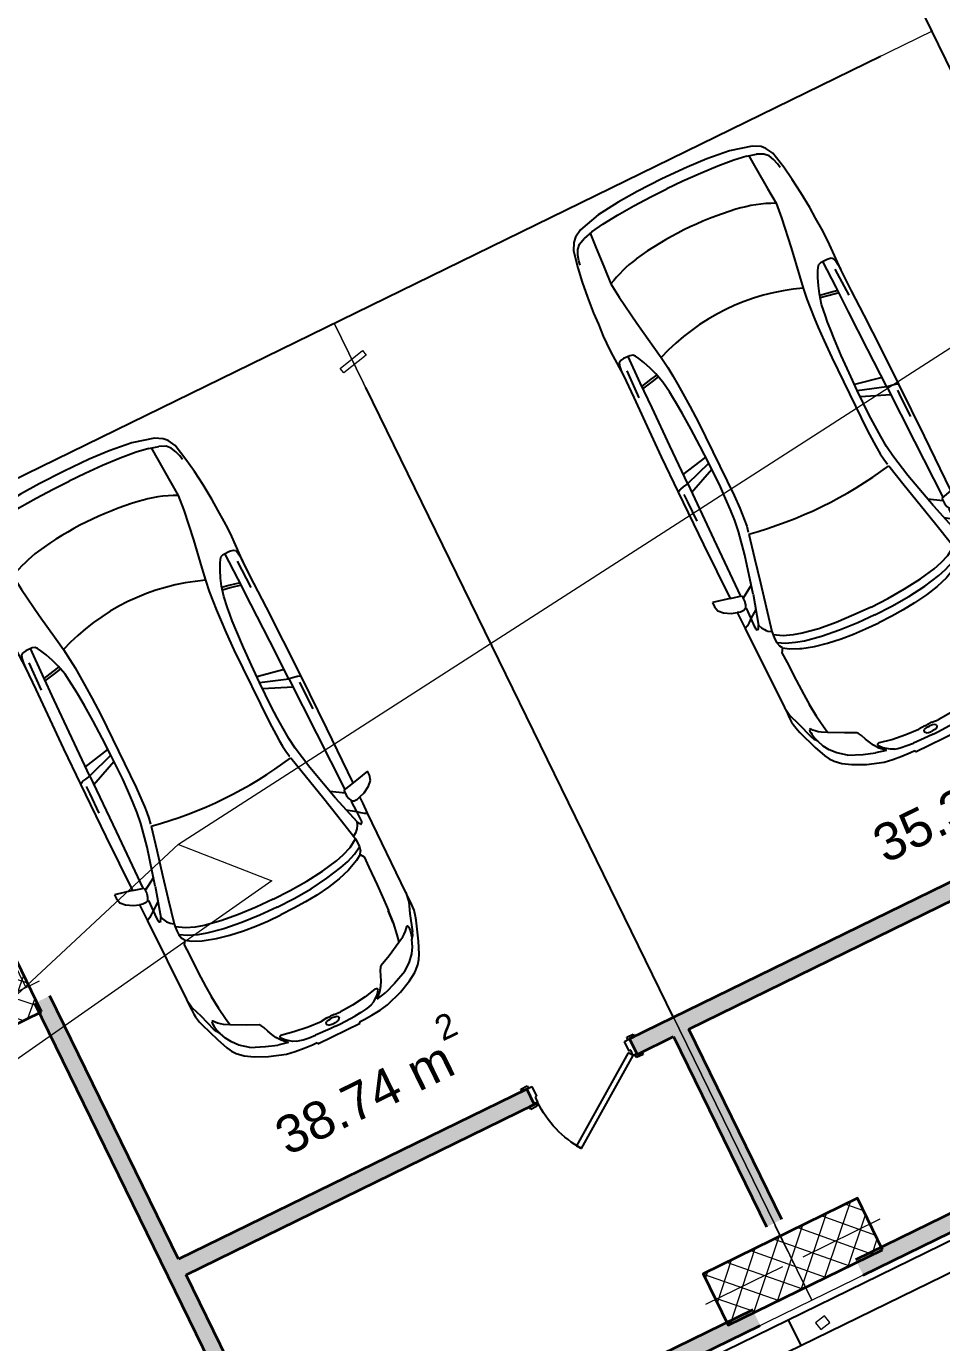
# Model space of a CAD drawing. Header units: metres. Extents: x 7511783 to 7512372, y 4692307 to 4692611.
# Drawn here: x 7512203.11 to 7512209.51, y 4692466.48 to 4692475.68 of the extents above; entities that cross this region are included whole.
import ezdxf

# ---------------------------------------------------------------- set-up
doc = ezdxf.new("R2010")
doc.units = ezdxf.units.M
doc.linetypes.add('Dot & Dashed', pattern=[670.2777624130249, 352.777767181396, -176.388883590699, 0, -141.11111164093])
doc.linetypes.add('Long Dashed', pattern=[793.7499761581423, 476.2499928474427, -317.4999833106997])
doc.layers.get('0').update_dxf_attribs({"lineweight": 0})
for name, color, linetype, lineweight, true_color in [('A - Fill Zone_Pen_No__156', 7, 'Continuous', 0, 0x54689e), ('A - Muret_Pen_No__102', 7, 'Continuous', 0, 0xcccccc), ('A - Parcelat_Pen_No__161', 7, 'Continuous', 0, 0x6a6a6a)]:
    doc.layers.add(name, color=color, linetype=linetype, lineweight=lineweight, true_color=true_color)
for name, color, linetype, lineweight in [('A - Muret', 7, 'Continuous', 0), ('A - Muret_Pen_No__7', 7, 'Continuous', 0), ('A - Rampa_Pen_No__42', 8, 'Continuous', 0), ('A - Shtyllat', 7, 'Continuous', 0), ('A - Shtyllat_Pen_No__1', 7, 'Continuous', 0), ('A -Polyline_Pen_No__42', 8, 'Continuous', 0), ('A1 - Bodrumi -1_Pen_No__42', 8, 'Continuous', 0), ('ARCHICAD Doors_Pen_No__42', 8, 'Continuous', 0), ('Interior - Furniture _Pen_No__42', 8, 'Continuous', 0), ('Structural - Bearing', 7, 'Continuous', 0), ('Structural - Bearing_Pen_No__20', 1, 'Continuous', 0), ('Structural - Bearing_Pen_No__21', 7, 'Continuous', 0), ('vijat rregullim', 1, 'Continuous', 0)]:
    doc.layers.add(name, color=color, linetype=linetype, lineweight=lineweight)
doc.styles.add('GENERATED_STYLE_2', font='arialbd.ttf')
pattern_1 = [(44.99999999999999, (0, 0), (-91.92387818248316, 91.92387818248324), []), (135.0000000000002, (0, 0), (91.92387818248291, 91.92387818248349), [])]

# ---------------------------------------------------------------- blocks, each defined once
blk = doc.blocks.new('Door 22')
at = {"layer": 'ARCHICAD Doors_Pen_No__42', "color": 8, "linetype": 'Continuous', "lineweight": 25}
for p, q in [((-260.3921784050518, 393.9747868736185), (-237.4491209510099, 426.7408686451782)), ((349.0569425459581, -32.76608177155968), (-260.3921784050518, 393.9747868736185)), ((-237.4491209510099, 426.7408686451782), (371.9999999999999, 0)), ((-387, 23.99999999999998), (-437, 23.99999999999998)), ((-437, 23.99999999999998), (-437, 4.99999999999999)), ((-437, 4.99999999999999), (-387, 4.99999999999999)), ((-400, 4.99999999999999), (-437.0000000000001, 4.99999999999999)), ((-400, 4.99999999999999), (-437.0000000000001, 4.99999999999999)), ((-375, 4.99999999999999), (-400, 4.99999999999999)), ((-400, 4.99999999999999), (-400, 0)), ((-400, 0), (-400, 4.99999999999999)), ((-400, 0), (-400, 4.99999999999999)), ((-400, 0), (-375, 0)), ((-372.0000000000001, 0), (-400, 0)), ((-400, 0), (-400, -115)), ((-400, -115), (-400, 0)), ((-400, -115), (-400, 0)), ((-387, 4.99999999999999), (-387, 23.99999999999998)), ((-375, 0), (-375, 4.99999999999999)), ((-372.0000000000001, -40), (-372.0000000000001, 0)), ((371.9999999999999, 0), (349.0569425459581, -32.76608177155968)), ((400, 0), (372.0000000000001, 0)), ((372.0000000000001, 0), (372.0000000000001, -40)), ((400, 4.99999999999999), (375, 4.99999999999999)), ((375, 4.99999999999999), (375, 0)), ((375, 0), (400, 0)), ((437, 23.99999999999998), (387, 23.99999999999998)), ((387, 23.99999999999998), (387, 4.99999999999999)), ((387, 4.99999999999999), (437, 4.99999999999999)), ((400, 0), (400, 4.99999999999999)), ((400, 0), (400, 4.99999999999999)), ((400, 0), (400, 4.99999999999999)), ((400, 4.99999999999999), (437.0000000000001, 4.99999999999999)), ((400, 4.99999999999999), (437.0000000000001, 4.99999999999999)), ((400, -115), (400, 0)), ((400, -115), (400, 0)), ((400, -115), (400, 0)), ((437, 4.99999999999999), (437, 23.99999999999998)), ((-360.0000000000001, -40), (-372.0000000000001, -40)), ((-360.0000000000001, -115), (-360.0000000000001, -40)), ((372.0000000000001, -40), (360.0000000000001, -40)), ((360.0000000000001, -40), (360.0000000000001, -115)), ((-387, -115), (-437, -115)), ((-437, -115), (-437, -134)), ((-400, -115), (-437.0000000000001, -115)), ((-400, -115), (-437.0000000000001, -115)), ((-437, -134), (-387, -134)), ((-400, -115), (-360.0000000000001, -115)), ((-387, -134), (-387, -115)), ((360.0000000000001, -115), (400, -115)), ((437, -115), (387, -115)), ((387, -115), (387, -134)), ((387, -134), (437, -134)), ((400, -115), (437.0000000000001, -115)), ((400, -115), (437.0000000000001, -115)), ((437, -134), (437, -115))]:
    blk.add_line(p, q, dxfattribs=at)
blk.add_arc((371.9999999999999, 0), 744, 145, 180, dxfattribs=at)
blk = doc.blocks.new('Wall_12', base_point=(18900.00004897139, -16800.83534970144))
at = {"layer": 'A - Muret_Pen_No__102', "linetype": 'Continuous', "lineweight": 0, "true_color": 0xcccccc}
for points in [[(18900.00004897139, -16920.83534970144), (21608.11827389466, -16920.83534970144), (21608.11827389466, -16800.83538127995), (18900.00004897139, -16800.83538127995)], [(22408.11823920512, -16800.83538127995), (22408.11823920512, -16920.83534970144), (25979.99997934465, -16920.83534970144), (25979.99997934465, -16800.83538127995)], [(26780.0000192115, -16800.83540407117), (26780.0000192115, -16920.83534970144), (27000, -16920.83534970144), (27000, -16800.83540407117)]]:
    blk.add_hatch(color=254, dxfattribs=at).paths.add_polyline_path(points)
at = {"layer": 'A - Muret_Pen_No__7', "color": 7, "linetype": 'Continuous', "lineweight": 35}
for p, q in [((21608.1182560424, -16800.83534970144), (21571.11825604239, -16800.83534970144)), ((21608.1182560424, -16800.83534970144), (21608.1182560424, -16915.83534970144)), ((22408.11825604239, -16800.83534970144), (22445.1182560424, -16800.83534970144)), ((22408.11825604239, -16800.83534970144), (22408.11825604239, -16915.83534970144)), ((25980, -16800.83534970144), (25943, -16800.83534970144)), ((25980, -16800.83534970144), (25980, -16915.83534970144)), ((26780, -16800.83534970144), (26817, -16800.83534970144)), ((26780, -16800.83534970144), (26780, -16915.83534970144)), ((21608.1182560424, -16920.83534970144), (21571.11825604239, -16920.83534970144)), ((21608.1182560424, -16915.83534970144), (21608.1182560424, -16920.83534970144)), ((22408.11825604239, -16915.83534970144), (22408.11825604239, -16920.83534970144)), ((22408.11825604239, -16920.83534970144), (22445.1182560424, -16920.83534970144)), ((25980, -16920.83534970144), (25943, -16920.83534970144)), ((25980, -16915.83534970144), (25980, -16920.83534970144)), ((26780, -16915.83534970144), (26780, -16920.83534970144)), ((26780, -16920.83534970144), (26817, -16920.83534970144))]:
    blk.add_line(p, q, dxfattribs=at)
at = {"layer": 'A - Muret_Pen_No__7', "color": 7, "linetype": 'Continuous', "lineweight": 35, "flags": 128}
for points in [[(21608.11828236605, -16800.83534970144), (18900.00004897139, -16800.83534970144)], [(25979.99997934465, -16800.83534970144), (22408.11820153338, -16800.83534970144)], [(27000, -16800.83534970144), (26780.00001921149, -16800.83534970144)], [(18900.00004897139, -16920.83534970144), (21608.11828236605, -16920.83534970144)], [(22408.11820153338, -16920.83534970144), (22690, -16920.83534970144)], [(22810, -16920.83534970144), (25979.99997934465, -16920.83534970144)], [(26780.0000192115, -16920.83534970144), (27000, -16920.83534970144)]]:
    blk.add_lwpolyline(points, dxfattribs=at)
at = {"layer": 'ARCHICAD Doors_Pen_No__42', "color": 8, "linetype": 'Continuous', "lineweight": 25, "xscale": -1, "zscale": 1000, "rotation": 180}
for p in [(22008.1182560424, -16915.83534970144), (26380, -16915.83534970144)]:
    blk.add_blockref('Door 22', p, dxfattribs=at)
blk = doc.blocks.new('Wall_13', base_point=(18900.00004897139, -14750.83965125989))
at = {"layer": 'A - Muret_Pen_No__102', "linetype": 'Continuous', "lineweight": 0, "true_color": 0xcccccc}
blk.add_hatch(color=254, dxfattribs=at).paths.add_polyline_path([(18780.00004897139, -14750.83965125989), (18780.00004897139, -18880.83889797259), (18900.00004897139, -18880.8388485767), (18900.00004897139, -14750.83965125989)])
at = {"layer": 'A - Muret_Pen_No__7', "color": 7, "linetype": 'Continuous', "lineweight": 35, "flags": 128}
for points in [[(18780.00004897139, -14750.83965125989), (18780.00004897139, -18880.83889797259)], [(18900.00004897139, -16800.83534970144), (18900.00004897139, -14750.83965125989)], [(18900.00004897139, -18880.8388485767), (18900.00004897139, -16920.83534970144)]]:
    blk.add_lwpolyline(points, dxfattribs=at)
blk = doc.blocks.new('Wall_18', base_point=(16950, -19000.83965125988))
at = {"layer": 'A - Muret_Pen_No__102', "linetype": 'Continuous', "lineweight": 0, "true_color": 0xcccccc}
for points in [[(16949.99995060411, -19000.83962311153), (22350.0000133822, -19000.83707501052), (22350.0000133822, -18880.83737246681), (16949.99995060411, -18880.83963744548)], [(23149.99996500959, -19000.83679188819), (26449.99999550946, -19000.83523471535), (26449.99999550946, -18880.8356737328), (23149.99996500959, -18880.83708934447)]]:
    blk.add_hatch(color=254, dxfattribs=at).paths.add_polyline_path(points)
at = {"layer": 'A - Muret_Pen_No__7', "color": 7, "linetype": 'Continuous', "lineweight": 35, "flags": 128}
for points in [[(18780.00004897139, -18880.83889797258), (16949.99995060411, -18880.8396512599)], [(22350.00001616929, -18880.83742844498), (18900.00004897139, -18880.8388485767)], [(26449.99999550948, -18880.8357407522), (23150.00004895188, -18880.83709913905)], [(16950, -19000.83965125988), (22350.00006556514, -19000.83742844497)], [(23149.9999426305, -19000.83709913911), (26450.00000000019, -19000.83574075221)]]:
    blk.add_lwpolyline(points, dxfattribs=at)
blk = doc.blocks.new('Wall_30', base_point=(22750, -16800.83534970144))
at = {"layer": 'A - Muret_Pen_No__102', "linetype": 'Continuous', "lineweight": 0, "true_color": 0xcccccc}
blk.add_hatch(color=254, dxfattribs=at).paths.add_polyline_path([(22690, -16920.83534970144), (22690, -18400.8406140397), (22810, -18400.8406140397), (22810, -16920.83534970144)])
at = {"layer": 'A - Muret_Pen_No__7', "color": 7, "linetype": 'Continuous', "lineweight": 35, "flags": 128}
for points in [[(22690, -16920.83534970144), (22690, -18400.8406140397)], [(22810, -18400.8406140397), (22810, -16920.83534970144)]]:
    blk.add_lwpolyline(points, dxfattribs=at)
blk = doc.blocks.new('Column_7', base_point=(-53308.25413540503, 182406.9408084733))
at = {"layer": 'Structural - Bearing', "linetype": 'Continuous', "lineweight": 0, "true_color": 0x000000}
h = blk.add_hatch(dxfattribs=at)
h.set_pattern_fill('CONCRETE_BLOCK', color=18, style=0, pattern_type=2)
h.set_pattern_definition(pattern_1)
h.paths.add_polyline_path([(-52308.25413540503, 182206.9408084733), (-52308.25413540503, 182606.9408084733), (-54308.25413540503, 182606.9408084733), (-54308.25413540503, 182206.9408084733)])
at = {"layer": 'Structural - Bearing_Pen_No__20', "color": 1, "linetype": 'Continuous', "lineweight": 0}
for p, q in [((-53308.25413540503, 182486.9408084733), (-53308.25413540503, 182686.9408084733)), ((-53388.25413540503, 182406.9408084733), (-54388.25413540503, 182406.9408084733)), ((-53228.25413540504, 182406.9408084733), (-52228.25413540504, 182406.9408084733)), ((-53308.25413540503, 182326.9408084733), (-53308.25413540503, 182126.9408084733))]:
    blk.add_line(p, q, dxfattribs=at)
blk.add_point((-53308.25413540503, 182406.9408084733), dxfattribs=at)
at = {"layer": 'Structural - Bearing_Pen_No__21', "color": 7, "linetype": 'Continuous', "lineweight": 35, "flags": 128}
blk.add_lwpolyline([(-52308.25413540503, 182206.9408084733), (-52308.25413540503, 182606.9408084733), (-54308.25413540503, 182606.9408084733), (-54308.25413540503, 182206.9408084733)], close=True, dxfattribs=at)
blk = doc.blocks.new('Column_17', base_point=(-52908.25413540504, 206724.0072372175))
at = {"layer": 'Structural - Bearing', "linetype": 'Continuous', "lineweight": 0, "true_color": 0x000000}
h = blk.add_hatch(dxfattribs=at)
h.set_pattern_fill('CONCRETE_BLOCK', color=18, style=0, pattern_type=2)
h.set_pattern_definition(pattern_1)
h.paths.add_polyline_path([(-52308.25413540503, 206524.0072372175), (-52308.25413540503, 206924.0072372175), (-53508.25413540504, 206924.0072372175), (-53508.25413540504, 206524.0072372175)])
at = {"layer": 'Structural - Bearing_Pen_No__20', "color": 1, "linetype": 'Continuous', "lineweight": 0}
for p, q in [((-52908.25413540504, 206804.0072372175), (-52908.25413540504, 207004.0072372175)), ((-52988.25413540503, 206724.0072372175), (-53588.25413540504, 206724.0072372175)), ((-52828.25413540504, 206724.0072372175), (-52228.25413540504, 206724.0072372175)), ((-52908.25413540504, 206644.0072372175), (-52908.25413540504, 206444.0072372175))]:
    blk.add_line(p, q, dxfattribs=at)
blk.add_point((-52908.25413540504, 206724.0072372175), dxfattribs=at)
at = {"layer": 'Structural - Bearing_Pen_No__21', "color": 7, "linetype": 'Continuous', "lineweight": 35, "flags": 128}
blk.add_lwpolyline([(-52308.25413540503, 206524.0072372175), (-52308.25413540503, 206924.0072372175), (-53508.25413540504, 206924.0072372175), (-53508.25413540504, 206524.0072372175)], close=True, dxfattribs=at)
blk = doc.blocks.new('Column_58', base_point=(6943.845032109079, 11981.02561069926))
at = {"layer": 'A - Shtyllat_Pen_No__1', "color": 7, "linetype": 'Continuous', "lineweight": 13, "flags": 128}
blk.add_lwpolyline([(7037.039968977286, 12022.43459211792), (7045.7976589946, 11983.40507936717), (6850.650095240871, 11939.6166292806), (6841.892405223557, 11978.64614203135)], close=True, dxfattribs=at)
blk = doc.blocks.new('Column_67', base_point=(5675.984626499915, 12721.40051025257))
at = {"layer": 'A - Shtyllat_Pen_No__1', "color": 7, "linetype": 'Continuous', "lineweight": 13, "flags": 128}
blk.add_lwpolyline([(5721.582406763647, 12700.88606570682), (5708.445871737674, 12759.43033483294), (5630.386846236182, 12741.91495479831), (5643.523381262155, 12683.37068567219)], close=True, dxfattribs=at)
blk = doc.blocks.new('Car 05 22')
at = {"layer": 'Interior - Furniture _Pen_No__42', "color": 8, "linetype": 'Continuous', "lineweight": 25}
for p, q in [((1961.117547741, 983.2211582230001), (1928.938242309, 983.2211582230001)), ((1928.938242309, 983.2211582230001), (1957.843908175, 858.0544967500001)), ((1996.903176747, 974.9060932166), (1961.117547741, 983.2211582230001)), ((2026.89661068, 945.007687052), (1996.903176747, 974.9060932166)), ((2054.5732194, 897.577022836), (2026.89661068, 945.007687052)), ((-372.3345973750002, 830.2299334650002), (-483.1389679684001, 817.2581826864)), ((-251.752794228, 841.0437339470001), (-372.3345973750002, 830.2299334650002)), ((-168.2198443133, 844.6061713611999), (-251.752794228, 841.0437339470001)), ((-78.35772569479998, 850.6357850930001), (-168.2198443133, 844.6061713611999)), ((-24.036324899, 852.2918850640001), (-78.35772569479998, 850.6357850930001)), ((40.3182760438, 852.333685063), (-24.036324899, 852.2918850640001)), ((230.8030912739, 845.5192631063), (40.3182760438, 852.333685063)), ((129.0398444, 820.468777931), (138.8862428820001, 832.3883788069999)), ((138.8862428820001, 832.3883788069999), (165.168377873, 840.2758852750001)), ((165.168377873, 840.2758852750001), (194.733578306, 844.324685204)), ((194.733578306, 844.324685204), (230.803091274, 845.519263106)), ((400.0158099590001, 847.5968063790001), (230.8030912739, 845.5192631063)), ((590.7241636140001, 851.6786068920002), (400.0158099590001, 847.5968063790001)), ((856.5325990199999, 856.1697074550001), (590.7241636140001, 851.6786068920002)), ((1129.8609284, 858.5331077519999), (856.5325990199999, 856.1697074550001)), ((1119.51383092, 833.267204581), (1115.14443198, 808.9482015290001)), ((1120.16623076, 836.3248049650001), (1119.51383092, 833.267204581)), ((1120.69723063, 838.160005195), (1120.16623076, 836.3248049650001)), ((1129.8609284, 858.5331077519999), (1120.69723063, 838.160005195)), ((1536.1071561, 860.3802508980001), (1129.8609284, 858.5331077519999)), ((1162.63563846, 830.4777734580001), (1220.13025657, 829.0713745190002)), ((1220.13025657, 829.0713745190002), (1369.65750367, 831.4890726950001)), ((1957.843908175, 858.0544967500001), (1536.1071561, 860.3802508980001)), ((1957.84390817, 858.0544967500001), (1977.22141076, 777.427813481)), ((2067.91700908, 857.6794056350002), (2054.5732194, 897.577022836)), ((2119.91703998, 857.4374531180001), (2067.91700908, 857.6794056350002)), ((2075.28112592, 835.6608695470001), (2067.91700908, 857.6794056350002)), ((2075.2191259, 809.398389361), (2075.28112592, 835.6608695470001)), ((2193.165590015, 856.4504063259001), (2119.91703998, 857.4374531180001)), ((2166.81146925, 813.8145374840001), (2182.27381684, 834.0818412380002)), ((2182.27381684, 834.0818412380002), (2193.16559002, 856.4504063260001)), ((2808.01466132, 852.5547640039999), (2193.165590015, 856.4504063259001)), ((2855.7113639, 852.6327640009999), (2808.01466132, 852.5547640039999)), ((2808.01466132, 852.5547640039999), (2876.86636504, 843.3172643940001)), ((2891.44016583, 852.528764005), (2855.7113639, 852.6327640009999)), ((2876.86636504, 843.3172643940001), (2954.16376923, 813.731165643)), ((2922.51356751, 852.0343640259999), (2891.44016583, 852.528764005)), ((2904.11849592, 832.8863289209999), (2905.06820589, 832.837990116)), ((2945.17226874, 849.4061641369999), (2922.51356751, 852.0343640259999)), ((2989.61447115, 839.6482645490003), (2945.17226874, 849.4061641369999)), ((3013.55027244, 833.064864827), (2989.61447115, 839.6482645490003)), ((3154.26138006, 782.5577669589999), (3013.55027244, 833.064864827)), ((-757.6903274910002, 747.022066986), (-784.8200333720001, 721.8124613509999)), ((-706.3378894982, 775.7872218095), (-757.6903274910002, 747.022066986)), ((-701.0941271610001, 743.2591195180001), (-729.425104913, 716.3992494200002)), ((-585.227090103, 801.027979058), (-706.3378894982, 775.7872218095)), ((-664.8727541800001, 760.961322365), (-701.0941271610001, 743.2591195180001)), ((-626.571782751, 772.4860242179999), (-664.8727541800001, 760.961322365)), ((-594.8871138119998, 778.489558035), (-626.571782751, 772.4860242179999)), ((-483.1389679684001, 817.2581826864), (-585.227090103, 801.027979058)), ((124.560977278, 791.396786131), (129.0398444, 820.468777931)), ((125.693926866, 743.8968737240001), (124.560977278, 791.396786131)), ((327.3887276080001, 761.9208956260001), (125.394377448, 756.455747737)), ((132.4291391170001, 722.8048827370001), (125.693926866, 743.8968737240001)), ((210.873013229, 809.231738788), (418.0703055720001, 816.1926024380002)), ((521.950780327, 764.672895972), (327.3887276080001, 761.9208956260001)), ((355.2943663540001, 762.315609428), (339.1227247570001, 683.1192857359999)), ((373.4006373970001, 762.571715197), (357.2289958010001, 683.375391506)), ((813.6270094460001, 769.327996556), (521.950780327, 764.672895972)), ((1108.59023357, 773.98329714), (813.6270094460001, 769.327996556)), ((1036.25651944, 772.8416796290002), (996.5002997029999, 578.7916468290002)), ((1041.96657906, 578.0240872360001), (1107.56627095, 773.967136299)), ((1173.32542975, 774.8950612010001), (1090.33970038, 577.8925306800002)), ((1115.14443198, 808.9482015290001), (1108.59023357, 773.98329714)), ((1108.59023357, 773.98329714), (1537.61805657, 780.0259473990001)), ((1537.61805657, 780.0256115210001), (1974.99295641, 786.0764425990001)), ((1939.15395607, 686.22492547), (1995.917261, 777.427813481)), ((1977.22141076, 777.427813481), (2019.59119012, 777.427813481)), ((2000.39650233, 701.5917706940002), (2213.53100788, 762.9814866290001)), ((2019.59119012, 777.427813481), (2044.48611622, 783.069509224)), ((2044.48611622, 783.069509224), (2063.35562216, 792.2740022800001)), ((2063.35562216, 792.2740022800001), (2070.42572439, 799.8521965630001)), ((2068.68333559, 787.696981005), (2065.39356605, 794.4584027669999)), ((2068.68333559, 787.696981005), (2148.02030692, 790.4828861469999)), ((2070.42572439, 799.8521965630001), (2075.2191259, 809.398389361)), ((2106.51930118, 732.1586113790001), (2148.02030692, 790.4828861469999)), ((2148.02030692, 790.4828861469999), (2166.81146925, 813.8145374840001)), ((2148.02030692, 790.4828861469999), (2205.61920777, 792.204186117)), ((2205.61920777, 792.204186117), (2227.21980808, 791.0038861380001)), ((2226.59190807, 769.8777067159999), (2213.53100788, 762.9814866290001)), ((2213.53100788, 762.9814866290001), (2238.34670825, 752.240186817)), ((2234.36910819, 773.9630864369999), (2226.59190807, 769.8828865080001)), ((2227.21980808, 791.0038861380001), (2232.61990816, 790.0299861550001)), ((2232.61990816, 790.0299861550001), (2237.93539134, 787.287122525)), ((2238.46067648, 776.864360243), (2234.36910819, 773.9630864369999)), ((2240.81890828, 784.0391862600001), (2237.93539134, 787.287122525)), ((2238.34670825, 752.240186817), (2258.53170854, 739.7174870370001)), ((2238.46067648, 776.864360243), (2240.85090828, 780.520986322)), ((2240.85090828, 780.520986322), (2240.81890828, 784.0391862600001)), ((2258.53170854, 739.7174870370001), (2269.0398087, 731.086787188)), ((2954.16376923, 813.731165643), (3075.78877375, 774.6896785450001)), ((3022.47491973, 758.305686711), (3023.66221975, 762.4851866380001)), ((3024.49924208, 753.7186598590001), (3022.47491973, 758.305686711)), ((3023.66221975, 762.4851866380001), (3034.64521991, 765.0503865930001)), ((3037.91041996, 743.452886971), (3024.49924208, 753.7186598590001)), ((3034.64521991, 765.0503865930001), (3046.93432009, 763.817386614)), ((3050.61522015, 730.6688871950001), (3037.91041996, 743.452886971)), ((3046.93432009, 763.817386614), (3060.9451203, 762.9292866300001)), ((3060.9451203, 762.9292866300001), (3089.85712072, 757.3861867269999)), ((3100.48402088, 763.1120866269999), (3075.78877375, 774.6896785450001)), ((3089.85712072, 757.3861867269999), (3108.43932099, 751.4304868319999)), ((3114.13862108, 753.311186799), (3100.48402088, 763.1120866269999)), ((3108.43932099, 751.4304868319999), (3122.8656212, 746.435986919)), ((3122.8656212, 746.435986919), (3114.13862108, 753.311186799)), ((3170.0706946, 726.5554905960001), (3122.8656212, 746.435986919)), ((3235.883818752, 747.6101556219), (3154.26138006, 782.5577669589999)), ((3269.07948628, 728.3294692490001), (3235.883818752, 747.6101556219)), ((-815.0478655078001, 667.7598955197003), (-855.0523550635, 511.0116477078998)), ((-784.8200333720001, 721.8124613509999), (-815.0478655078001, 667.7598955197003)), ((-768.27197925, 602.2788720830002), (-750.5770825730001, 669.7773949330001)), ((-729.425104913, 716.3992494200002), (-750.5770825730001, 669.7773949330001)), ((146.670770152, 710.6062742990001), (132.4291391170001, 722.8048827370001)), ((171.252864179, 696.6287725440002), (146.670770152, 710.6062742990001)), ((212.566754139, 676.5412700230003), (171.252864179, 696.6287725440002)), ((266.3151410770001, 654.566867265), (212.566754139, 676.5412700230003)), ((319.490328155, 636.426864989), (266.3151410770001, 654.566867265)), ((339.1227247570001, 683.1192857359999), (329.5580559370001, 633.867334886)), ((357.2289958010001, 683.375391506), (346.76505809, 629.492778784)), ((2000.39650233, 701.5917706940002), (1730.35620914, 633.8338533080002)), ((1952.84760406, 621.338789111), (2122.04550654, 659.9572884350001)), ((2122.04550654, 659.9572884350001), (2293.79610906, 697.650987774)), ((2269.0398087, 731.086787188), (2278.83550884, 721.9650873480001)), ((2278.83550884, 721.9650873480001), (2293.79610906, 697.650987774)), ((2293.79610906, 697.650987774), (2317.1870094, 700.7385877199999)), ((2293.79610906, 697.6386630720001), (2293.79610906, 697.650987774)), ((2317.1870094, 700.7385877199999), (2345.74280982, 702.7498876850002)), ((2355.13419975, 639.912801441), (2317.1870094, 700.7385877199999)), ((2345.74280982, 702.7498876850002), (2378.92931031, 702.0184876970001)), ((2410.10490185, 649.1086815510001), (2378.92931031, 702.0184876970001)), ((2378.92931031, 702.0184876970001), (2410.57231077, 694.202887834)), ((2436.02871163, 583.2244924540001), (2410.10490185, 649.1086815510001)), ((2410.57231077, 694.202887834), (2410.58631694, 694.1782473540002)), ((2428.73881104, 681.706188053), (2410.57231077, 694.202887834)), ((2428.73881104, 681.706188053), (2457.25830016, 700.0355353230001)), ((2428.77597173, 681.7007453250001), (2428.73881104, 681.706188053)), ((2428.77597173, 681.7007453250001), (2456.66545813, 639.8418234830003)), ((2457.25830016, 700.0355353230001), (2535.4819126, 697.9905877680001)), ((2535.4226126, 697.9916562040003), (2673.21491462, 695.5089878119999)), ((2535.46586986, 697.9894090810001), (2535.4819126, 697.988971943)), ((2673.21491462, 695.5089878119999), (2787.200816290001, 691.4809878819999)), ((2787.200816290001, 691.4809878819999), (2868.41581748, 687.223087957)), ((2868.39588233, 687.2248867100001), (2959.72331881, 678.984388101)), ((2959.72331881, 678.984388101), (2868.41581748, 687.1969879569999)), ((2959.72331881, 678.984388101), (3047.2313201, 666.2002883250001)), ((3047.20992906, 666.2041971140002), (3100.00912087, 656.556188494)), ((3064.50712035, 714.6457874760001), (3050.61522015, 730.6688871950001)), ((3076.97452053, 697.807687771), (3064.50712035, 714.6457874760001)), ((3100.00912087, 656.556188494), (3076.97452053, 697.807687771)), ((3152.92075342, 553.873393456), (3100.00912087, 656.556188494)), ((3211.69204952, 701.0151137130001), (3170.0706946, 726.5554905960001)), ((3254.25934432, 663.1775183300001), (3211.69204952, 701.0151137130001)), ((3301.86726379, 602.8090087200001), (3254.25934432, 663.1775183300001)), ((3298.56678787, 705.6390702070001), (3269.07948628, 728.3294692490001)), ((3337.33388997, 663.380671991), (3298.56678787, 705.6390702070001)), ((3374.49419199, 603.583974516), (3337.33388997, 663.380671991)), ((-768.27197925, 602.2788720830002), (-782.764796709, 510.0106247469999)), ((-764.3441764490001, 617.261773195), (-665.7281459970001, 623.9546285630003)), ((-665.7281459970001, 623.9546285630003), (-500.877431885, 634.180288886)), ((-500.877431885, 634.180288886), (-383.0238853850001, 641.9613403830001)), ((-383.0238853850001, 641.9613403830001), (-274.2208861730001, 631.3184000780001)), ((-274.2208861730001, 631.3184000780001), (-56.40485420300001, 600.536895199)), ((-56.40485420300001, 600.536895199), (145.941775497, 566.5900898169999)), ((145.941775497, 566.5900898169999), (233.261172115, 552.312592089)), ((233.261172115, 552.312592089), (315.3092800730001, 541.359190513)), ((392.7088835140001, 617.8124267930001), (319.490328155, 636.426864989)), ((474.8166917820001, 607.105387857), (392.7088835140001, 617.8124267930001)), ((521.3449804749999, 601.6186871690002), (474.8166917820001, 607.105387857)), ((569.993568652, 596.838186569), (521.3449804749999, 601.6186871690002)), ((652.59274858, 590.9845858339999), (569.993568652, 596.838186569)), ((772.8388193580001, 584.9903850819999), (652.59274858, 590.9845858339999)), ((907.266686691, 580.298084493), (772.8388193580001, 584.9903850819999)), ((1041.96657906, 578.0240872360001), (907.266686691, 580.298084493)), ((1227.79815085, 577.518695794), (1041.96657906, 578.0240872360001)), ((1316.09897866, 580.475793563), (1227.79815085, 577.518695794)), ((1403.02450604, 584.4121905939999), (1316.09897866, 580.475793563)), ((1483.8761315, 590.1361862749999), (1403.02450604, 584.4121905939999)), ((1562.00595611, 600.5964783840001), (1483.8761315, 590.1361862749999)), ((1730.35620914, 633.8338533080002), (1562.00595611, 600.5964783840001)), ((1610.72419049, 544.0665862469999), (1779.61280153, 581.7538898049999)), ((1779.61280153, 581.7538898049999), (1952.84760406, 621.338789111)), ((2379.77420337, 575.387091212), (2355.13301598, 639.9159014410001)), ((2397.33410595, 514.2584815219999), (2379.77250853, 575.3929912130001)), ((2453.63941421, 521.616582688), (2436.02871163, 583.2244924540001)), ((2456.66545813, 639.8418234830003), (2487.23639187, 574.2621729599999)), ((2487.23639187, 574.2621729599999), (2491.79934275, 562.0052962960002)), ((2491.79994982, 562.0052962960002), (2517.90263133, 477.034766618)), ((3189.62073735, 475.569766106), (3152.92075342, 553.873393456)), ((3301.86726379, 602.8090087200001), (3346.01551313, 501.42179807)), ((3418.40079436, 512.743978351), (3374.49419199, 603.583974516)), ((-855.0523550635, 511.0116477078998), (-874.6778528530002, 344.9579771100001)), ((-782.7621654889999, 510.0273763590001), (-794.5333543099999, 390.6265818930001)), ((315.2936019620001, 541.3606176840001), (384.2945810830001, 535.0794906230002)), ((384.2815104790001, 535.0803623180001), (454.174320738, 530.4191213629999)), ((454.170282107, 530.4193907049998), (526.242583163, 526.2868907769998)), ((526.2331313149999, 526.287307384), (627.7018846490002, 521.814890855)), ((627.6985462070002, 521.8149872519999), (756.75876515, 518.0884218199999)), ((756.75876515, 518.0884218199999), (1322.62824821, 518.052230308)), ((1322.62824821, 518.052230308), (1420.49779626, 521.6528908580001)), ((1420.49066257, 521.652523245), (1466.64156934, 524.030772681)), ((1466.62639694, 524.029990817), (1510.87647584, 527.594696836)), ((1510.85529759, 527.5929907539999), (1554.25309822, 533.0576906580002)), ((1554.25309822, 533.0576906580002), (1596.82961355, 540.969674969)), ((1597.28918852, 541.1774857889999), (1596.65116701, 540.8889849259999)), ((2419.31580918, 395.73626267), (2397.33316008, 514.2635815229999)), ((2477.61661773, 401.0764635800001), (2453.63941421, 521.616582688)), ((2517.90263133, 477.034766618), (2537.54372273, 384.081034151)), ((3199.39883308, 466.7584630290001), (3189.62073735, 475.569766106)), ((3220.69886845, 454.3885401880001), (3199.39883308, 466.7584630290001)), ((3346.01551313, 501.42179807), (3374.29746586, 419.557472908)), ((3457.47689648, 393.098483403), (3418.40079436, 512.743978351)), ((-794.5333543099999, 390.6265818930001), (-802.432846809, 258.715288008)), ((2433.73206705, 266.091642182), (2419.31580918, 395.73626267)), ((2493.88922012, 269.050242651), (2477.61661773, 401.0764635800001)), ((2537.54372273, 384.081034151), (2551.45611664, 285.6281997640001)), ((3256.10680826, 439.241753418), (3220.67662376, 454.401458713)), ((3288.39019413, 425.101248479), (3256.10680826, 439.241753418)), ((3319.36158057, 408.4128426500001), (3288.39019413, 425.101248479)), ((3353.46269085, 384.251283776), (3319.36158057, 408.4128426500001)), ((3321.23357975, 370.497229407), (3320.99727986, 362.132926485)), ((3324.65427826, 377.297531782), (3321.23357975, 370.497229407)), ((3328.30797666, 379.591332583), (3324.65427826, 377.297531782)), ((3338.46837221, 379.452332535), (3328.30797666, 379.591332583)), ((3363.6407612, 357.8117249760001), (3338.46837221, 379.452332535)), ((3377.18239213, 359.973484801), (3353.46269085, 384.251283776)), ((3391.09039087, 344.247647689), (3374.29746586, 419.557472908)), ((3468.34279707, 330.9338860280001), (3457.47689648, 393.098483403)), ((-874.6778528530002, 344.9579771100001), (-882.9440546450002, 194.680643518)), ((2551.45611664, 285.6281997640001), (2559.71041303, 193.693567653)), ((3320.99727986, 362.132926485), (3338.31527228, 276.8564967000001)), ((3338.31527228, 276.8564967000001), (3351.88296634, 172.661960307)), ((3396.66521323, 315.8049103040001), (3363.6407612, 357.8117249760001)), ((3391.09039087, 344.247647689), (3377.18239213, 359.973484801)), ((3408.0703938, 289.3779877820002), (3396.66521323, 315.8049103040001)), ((3408.0703938, 289.3779877820002), (3413.77629411, 267.259988716)), ((3474.4914974, 263.721088865), (3468.34279707, 330.9338860280001)), ((-882.9440546450002, 194.680643518), (-885.376707689, 0)), ((-802.432846809, 258.715288008), (-806.813142649, 124.936494209)), ((2441.61713002, 131.955220918), (2433.73181129, 266.093942182)), ((2503.10292147, 133.173421111), (2493.88922012, 269.050242651)), ((2559.71041303, 193.693567653), (2564.38081099, 101.185635342)), ((3413.77548775, 267.2641933500001), (3418.45445829, 242.866384828)), ((3418.45219437, 242.878189745), (3424.04489467, 200.723791525)), ((3424.04489467, 200.723791525), (3427.72848251, 152.023715234)), ((3478.33319761, 199.9171915590001), (3474.4914974, 263.721088865)), ((3479.35651311, 164.9481933352), (3478.33319761, 199.9171915590001)), ((-806.813142649, 124.936494209), (-808.0470753050001, 0)), ((2444.0197128, -0.02730000432770001), (2441.61701245, 131.957220918)), ((2506.01959488, -3.859767548100002e-13), (2503.10292147, 133.173421111)), ((2564.38081099, 101.185635342), (2566.01761027, -0.006100002130650002)), ((3351.88296634, 172.661960307), (3358.34376351, 75.87012649980001)), ((3432.36383112, 39.98011396419999), (3427.72848251, 152.023715234)), ((3489.51959821, 164.9481933352), (3479.35651311, 164.9481933352)), ((3489.51959821, -164.9481933352), (3489.51959821, 164.9481933352)), ((-885.376707689, 0), (-882.9440546450002, -194.680643518)), ((-806.813142649, -124.936494209), (-808.0470753050001, 1.476718538480001e-13)), ((2444.0197128, 0.02730000432710001), (2441.61701245, -131.957220918)), ((2564.38081099, -101.185635342), (2566.01761027, 0.006100002129970001)), ((3353.95786543, 27.8932505984), (3358.34376351, 75.87012649980001)), ((3353.95786543, 27.8932505984), (3353.95786543, -0.7649002671629999)), ((3353.95786543, -27.8932505984), (3353.95786543, 0.7649002671619999)), ((3370.89075802, 11.7411041009), (3370.32315827, -0.7649002671629999)), ((3370.89075802, -11.7411041009), (3370.32315827, 0.7649002671619999)), ((3372.49235732, 23.6550082622), (3370.89075802, 11.7411041009)), ((3376.26728506, 38.993950924), (3372.49235732, 23.6550082622)), ((3381.98685317, 46.5714162664), (3376.26728506, 38.993950924)), ((3386.21005132, 48.3522168884), (3381.98685317, 46.5714162664)), ((3386.21005132, 48.3522168884), (3394.28954778, 48.3522168884)), ((3398.51284593, 46.5714162664), (3394.28954778, 48.3522168884)), ((3404.23226311, 38.99375151340001), (3398.51284593, 46.5714162664)), ((3404.23226311, 38.99375151340001), (3408.00714178, 23.6550082622)), ((3408.00714178, 23.6550082622), (3409.76654101, 8.055102813469999)), ((3409.76654101, 8.055102813469999), (3409.76654101, -4.961309141290002e-13)), ((3431.76949509, 57.3729975776), (3431.76949509, 56.7710829698)), ((3432.04453126, -0.0109000038072), (3432.36383112, 39.98011396419999)), ((3432.04453126, 0.0109000038063), (3432.36383112, -39.98011396419999)), ((2506.01959488, -2.780368116010001e-13), (2503.10292147, -133.173421111)), ((3351.88296634, -172.661960307), (3358.34376351, -75.87012649980001)), ((3353.95786543, -27.8932505984), (3358.34376351, -75.87012649980001)), ((3372.49235732, -23.6550082622), (3370.89075802, -11.7411041009)), ((3376.26728506, -38.993950924), (3372.49235732, -23.6550082622)), ((3381.98685317, -46.5714162664), (3376.26728506, -38.993950924)), ((3386.21005132, -48.3522168884), (3381.98685317, -46.5714162664)), ((3386.21005132, -48.3522168884), (3394.28954778, -48.3522168884)), ((3398.51284593, -46.5714162664), (3394.28954778, -48.3522168884)), ((3404.23226311, -38.99375151340001), (3398.51284593, -46.5714162664)), ((3404.23226311, -38.99375151340001), (3408.00714178, -23.6550082622)), ((3408.00714178, -23.6550082622), (3409.76654101, -8.055102813469999)), ((3409.76654101, -8.055102813469999), (3409.76654101, -3.892295027780001e-13)), ((3432.36383112, -39.98011396419999), (3427.72848251, -152.023715234)), ((3431.76949509, -57.3729975776), (3431.76949509, -56.7710829698)), ((-802.432846809, -258.715288008), (-806.813142649, -124.936494209)), ((2441.61713002, -131.955220918), (2433.73181129, -266.093942182)), ((2503.10292147, -133.173421111), (2493.88922012, -269.050242651)), ((2559.71041303, -193.693567653), (2564.38081099, -101.185635342)), ((3338.31527228, -276.8564967000001), (3351.88296634, -172.661960307)), ((3424.04489467, -200.723791525), (3427.72848251, -152.023715234)), ((3478.33319761, -199.9171915590001), (3479.35651311, -164.9481933352)), ((3479.35651311, -164.9481933352), (3489.51959821, -164.9481933352)), ((-882.9440546450002, -194.680643518), (-874.6778528530002, -344.9579771100001)), ((-794.5333543099999, -390.6265818930001), (-802.432846809, -258.715288008)), ((2433.73206705, -266.091642182), (2419.31580918, -395.73626267)), ((2493.88922012, -269.050242651), (2477.61661773, -401.0764635800001)), ((2551.45611664, -285.6281997640001), (2559.71041303, -193.693567653)), ((3408.0703938, -289.3779877820002), (3413.77629411, -267.259988716)), ((3413.77548775, -267.2641933500001), (3418.45445829, -242.866384828)), ((3418.45219437, -242.878189745), (3424.04489467, -200.723791525)), ((3468.34279707, -330.9338860280001), (3474.4914974, -263.721088865)), ((3474.4914974, -263.721088865), (3478.33319761, -199.9171915590001)), ((-874.6778528530002, -344.9579771100001), (-855.0523550635, -511.0116477078998)), ((2537.54372273, -384.081034151), (2551.45611664, -285.6281997640001)), ((3320.99727986, -362.132926485), (3338.31527228, -276.8564967000001)), ((3321.23357975, -370.497229407), (3320.99727986, -362.132926485)), ((3363.6407612, -357.8117249760001), (3338.46837221, -379.452332535)), ((3377.18239213, -359.973484801), (3353.46269085, -384.251283776)), ((3396.66521323, -315.8049103040001), (3363.6407612, -357.8117249760001)), ((3391.09039087, -344.247647689), (3374.29746586, -419.557472908)), ((3391.09039087, -344.247647689), (3377.18239213, -359.973484801)), ((3408.0703938, -289.3779877820002), (3396.66521323, -315.8049103040001)), ((3457.47689648, -393.098483403), (3468.34279707, -330.9338860280001)), ((-782.7621654889999, -510.0273763590001), (-794.5333543099999, -390.6265818930001)), ((2419.31580918, -395.73626267), (2397.33316008, -514.2635815229999)), ((2477.61661773, -401.0764635800001), (2453.63941421, -521.616582688)), ((2517.90263133, -477.034766618), (2537.54372273, -384.081034151)), ((3220.69886845, -454.3885401880001), (3199.39883308, -466.7584630290001)), ((3256.10680826, -439.241753418), (3220.67662376, -454.401458713)), ((3288.39019413, -425.101248479), (3256.10680826, -439.241753418)), ((3319.36158057, -408.4128426500001), (3288.39019413, -425.101248479)), ((3353.46269085, -384.251283776), (3319.36158057, -408.4128426500001)), ((3324.65427826, -377.297531782), (3321.23357975, -370.497229407)), ((3328.30797666, -379.591332583), (3324.65427826, -377.297531782)), ((3338.46837221, -379.452332535), (3328.30797666, -379.591332583)), ((3346.01551313, -501.42179807), (3374.29746586, -419.557472908)), ((3418.40079436, -512.743978351), (3457.47689648, -393.098483403)), ((-855.0523550635, -511.0116477078998), (-815.0478655078001, -667.7598955197003)), ((-768.27197925, -602.2788720830002), (-782.764796709, -510.0106247469999)), ((233.261172115, -552.312592089), (315.3092800730001, -541.359190513)), ((315.2936019620001, -541.3606176840001), (384.2945810830001, -535.0794906230002)), ((384.2815104790001, -535.0803623180001), (454.174320738, -530.4191213629999)), ((454.170282107, -530.4193907049998), (526.242583163, -526.2868907769998)), ((526.2331313149999, -526.287307384), (627.7018846490002, -521.814890855)), ((627.6985462070002, -521.8149872519999), (756.75876515, -518.0884218199999)), ((756.75876515, -518.0884218199999), (1322.62824821, -518.052230308)), ((1322.62824821, -518.052230308), (1420.49779626, -521.6528908580001)), ((1420.49066257, -521.652523245), (1466.64156934, -524.030772681)), ((1466.62639694, -524.029990817), (1510.87647584, -527.594696836)), ((1510.85529759, -527.5929907539999), (1554.25309822, -533.0576906580002)), ((1554.25309822, -533.0576906580002), (1596.82961355, -540.969674969)), ((1597.28918852, -541.1774857889999), (1596.65116701, -540.8889849259999)), ((1610.72419049, -544.0665862469999), (1779.61280153, -581.7538898049999)), ((2397.33410595, -514.2584815219999), (2379.77250853, -575.3929912130001)), ((2453.63941421, -521.616582688), (2436.02871163, -583.2244924540001)), ((2491.79994982, -562.0052962960002), (2517.90263133, -477.034766618)), ((3189.62073735, -475.569766106), (3152.92075342, -553.873393456)), ((3199.39883308, -466.7584630290001), (3189.62073735, -475.569766106)), ((3301.86726379, -602.8090087200001), (3346.01551313, -501.42179807)), ((3374.49419199, -603.583974516), (3418.40079436, -512.743978351)), ((-768.27197925, -602.2788720830002), (-750.5770825730001, -669.7773949330001)), ((-764.3441764490001, -617.261773195), (-665.7281459970001, -623.9546285630003)), ((-665.7281459970001, -623.9546285630003), (-500.877431885, -634.180288886)), ((-500.877431885, -634.180288886), (-383.0238853850001, -641.9613403830001)), ((-383.0238853850001, -641.9613403830001), (-274.2208861730001, -631.3184000780001)), ((-274.2208861730001, -631.3184000780001), (-56.40485420300001, -600.536895199)), ((-56.40485420300001, -600.536895199), (145.941775497, -566.5900898169999)), ((145.941775497, -566.5900898169999), (233.261172115, -552.312592089)), ((319.490328155, -636.426864989), (266.3151410770001, -654.566867265)), ((392.7088835140001, -617.8124267930001), (319.490328155, -636.426864989)), ((339.1227247570001, -683.1192857359999), (329.5580559370001, -633.867334886)), ((357.2289958010001, -683.375391506), (346.76505809, -629.492778784)), ((474.8166917820001, -607.105387857), (392.7088835140001, -617.8124267930001)), ((521.3449804749999, -601.6186871690002), (474.8166917820001, -607.105387857)), ((569.993568652, -596.838186569), (521.3449804749999, -601.6186871690002)), ((652.59274858, -590.9845858339999), (569.993568652, -596.838186569)), ((772.8388193580001, -584.9903850819999), (652.59274858, -590.9845858339999)), ((907.266686691, -580.298084493), (772.8388193580001, -584.9903850819999)), ((1041.96657906, -578.0240872360001), (907.266686691, -580.298084493)), ((1036.25651944, -772.8416796290002), (996.5002997029999, -578.7916468290002)), ((1227.79815085, -577.518695794), (1041.96657906, -578.0240872360001)), ((1041.96657906, -578.0240872360001), (1107.56627095, -773.967136299)), ((1173.32542975, -774.8950612010001), (1090.33970038, -577.8925306800002)), ((1316.09897866, -580.475793563), (1227.79815085, -577.518695794)), ((1403.02450604, -584.4121905939999), (1316.09897866, -580.475793563)), ((1483.8761315, -590.1361862749999), (1403.02450604, -584.4121905939999)), ((1562.00595611, -600.5964783840001), (1483.8761315, -590.1361862749999)), ((1730.35620914, -633.8338533080002), (1562.00595611, -600.5964783840001)), ((2000.39650233, -701.5917706940002), (1730.35620914, -633.8338533080002)), ((1779.61280153, -581.7538898049999), (1952.84760406, -621.338789111)), ((1952.84760406, -621.338789111), (2122.04550654, -659.9572884350001)), ((2355.13419975, -639.912801441), (2317.1870094, -700.7385877199999)), ((2379.77420337, -575.387091212), (2355.13301598, -639.9159014410001)), ((2436.02871163, -583.2244924540001), (2410.10490185, -649.1086815510001)), ((2428.77597173, -681.7007453250001), (2456.66545813, -639.8418234830003)), ((2456.66545813, -639.8418234830003), (2487.23639187, -574.2621729599999)), ((2487.23639187, -574.2621729599999), (2491.79934275, -562.0052962960002)), ((3152.92075342, -553.873393456), (3100.00912087, -656.556188494)), ((3301.86726379, -602.8090087200001), (3254.25934432, -663.1775183300001)), ((3337.33388997, -663.380671991), (3374.49419199, -603.583974516)), ((-815.0478655078001, -667.7598955197003), (-784.8200333720001, -721.8124613509999)), ((-784.8200333720001, -721.8124613509999), (-757.6903274910002, -747.022066986)), ((-729.425104913, -716.3992494200002), (-750.5770825730001, -669.7773949330001)), ((-701.0941271610001, -743.2591195180001), (-729.425104913, -716.3992494200002)), ((132.4291391170001, -722.8048827370001), (125.693926866, -743.8968737240001)), ((146.670770152, -710.6062742990001), (132.4291391170001, -722.8048827370001)), ((171.252864179, -696.6287725440002), (146.670770152, -710.6062742990001)), ((212.566754139, -676.5412700230003), (171.252864179, -696.6287725440002)), ((266.3151410770001, -654.566867265), (212.566754139, -676.5412700230003)), ((355.2943663540001, -762.315609428), (339.1227247570001, -683.1192857359999)), ((373.4006373970001, -762.571715197), (357.2289958010001, -683.375391506)), ((1939.15395607, -686.22492547), (1995.917261, -777.427813481)), ((2000.39650233, -701.5917706940002), (2213.53100788, -762.9814866290001)), ((2106.51930118, -732.1586113790001), (2148.02030692, -790.4828861469999)), ((2122.04550654, -659.9572884350001), (2293.79610906, -697.650987774)), ((2258.53170854, -739.7174870370001), (2269.0398087, -731.086787188)), ((2269.0398087, -731.086787188), (2278.83550884, -721.9650873480001)), ((2278.83550884, -721.9650873480001), (2293.79610906, -697.650987774)), ((2293.79610906, -697.6386630720001), (2293.79610906, -697.650987774)), ((2293.79610906, -697.650987774), (2317.1870094, -700.7385877199999)), ((2317.1870094, -700.7385877199999), (2345.74280982, -702.7498876850002)), ((2345.74280982, -702.7498876850002), (2378.92931031, -702.0184876970001)), ((2410.10490185, -649.1086815510001), (2378.92931031, -702.0184876970001)), ((2378.92931031, -702.0184876970001), (2410.57231077, -694.202887834)), ((2428.73881104, -681.706188053), (2410.57231077, -694.202887834)), ((2410.57231077, -694.202887834), (2410.58631694, -694.1782473540002)), ((2428.77597173, -681.7007453250001), (2428.73881104, -681.706188053)), ((2428.73881104, -681.706188053), (2457.25830016, -700.0355353230001)), ((2457.25830016, -700.0355353230001), (2535.4819126, -697.9905877680001)), ((2535.4226126, -697.9916562040003), (2673.21491462, -695.5089878119999)), ((2535.46586986, -697.9894090810001), (2535.4819126, -697.988971943)), ((2673.21491462, -695.5089878119999), (2787.200816290001, -691.4809878819999)), ((2787.200816290001, -691.4809878819999), (2868.41581748, -687.223087957)), ((2868.39588233, -687.2248867100001), (2959.72331881, -678.984388101)), ((2959.72331881, -678.984388101), (2868.41581748, -687.1969879569999)), ((2959.72331881, -678.984388101), (3047.2313201, -666.2002883250001)), ((3050.61522015, -730.6688871950001), (3037.91041996, -743.452886971)), ((3047.20992906, -666.2041971140002), (3100.00912087, -656.556188494)), ((3064.50712035, -714.6457874760001), (3050.61522015, -730.6688871950001)), ((3076.97452053, -697.807687771), (3064.50712035, -714.6457874760001)), ((3100.00912087, -656.556188494), (3076.97452053, -697.807687771)), ((3170.0706946, -726.5554905960001), (3122.8656212, -746.435986919)), ((3211.69204952, -701.0151137130001), (3170.0706946, -726.5554905960001)), ((3254.25934432, -663.1775183300001), (3211.69204952, -701.0151137130001)), ((3235.883818752, -747.6101556219), (3269.07948628, -728.3294692490001)), ((3269.07948628, -728.3294692490001), (3298.56678787, -705.6390702070001)), ((3298.56678787, -705.6390702070001), (3337.33388997, -663.380671991)), ((-757.6903274910002, -747.022066986), (-706.3378894982, -775.7872218095)), ((-706.3378894982, -775.7872218095), (-585.227090103, -801.027979058)), ((-664.8727541800001, -760.961322365), (-701.0941271610001, -743.2591195180001)), ((-626.571782751, -772.4860242179999), (-664.8727541800001, -760.961322365)), ((-594.8871138119998, -778.489558035), (-626.571782751, -772.4860242179999)), ((-585.227090103, -801.027979058), (-483.149337101, -817.2569687829999)), ((-483.149337101, -817.2569687829999), (-372.3345973750002, -830.2299334650002)), ((125.693926866, -743.8968737240001), (124.560977278, -791.396786131)), ((124.560977278, -791.396786131), (129.0398444, -820.468777931)), ((327.3887276080001, -761.9208956260001), (125.394377448, -756.455747737)), ((129.0398444, -820.468777931), (138.8862428820001, -832.3883788069999)), ((210.873013229, -809.231738788), (418.0703055720001, -816.1926024380002)), ((521.950780327, -764.672895972), (327.3887276080001, -761.9208956260001)), ((813.6270094460001, -769.327996556), (521.950780327, -764.672895972)), ((1108.59023357, -773.98329714), (813.6270094460001, -769.327996556)), ((1108.59023357, -773.98329714), (1537.61805657, -780.0259473990001)), ((1115.14443198, -808.9482015290001), (1108.59023357, -773.98329714)), ((1119.51383092, -833.267204581), (1115.14443198, -808.9482015290001)), ((1537.61805657, -780.0256115210001), (1974.99295641, -786.0764425990001)), ((1957.84390817, -858.0544967500001), (1977.22141076, -777.427813481)), ((1977.22141076, -777.427813481), (2019.59119012, -777.427813481)), ((2019.59119012, -777.427813481), (2044.48611622, -783.069509224)), ((2044.48611622, -783.069509224), (2063.35562216, -792.2740022800001)), ((2063.35562216, -792.2740022800001), (2070.42572439, -799.8521965630001)), ((2068.68333559, -787.696981005), (2065.39356605, -794.4584027669999)), ((2068.68333559, -787.696981005), (2148.02030692, -790.4828861469999)), ((2070.42572439, -799.8521965630001), (2075.2191259, -809.398389361)), ((2075.2191259, -809.398389361), (2075.28112592, -835.6608695470001)), ((2148.02030692, -790.4828861469999), (2166.81146925, -813.8145374840001)), ((2148.02030692, -790.4828861469999), (2205.61920777, -792.204186117)), ((2166.81146925, -813.8145374840001), (2182.27381684, -834.0818412380002)), ((2205.61920777, -792.204186117), (2227.21980808, -791.0038861380001)), ((2213.53100788, -762.9814866290001), (2238.34670825, -752.240186817)), ((2226.59190807, -769.8777067159999), (2213.53100788, -762.9814866290001)), ((2234.36910819, -773.9630864369999), (2226.59190807, -769.8828865080001)), ((2227.21980808, -791.0038861380001), (2232.61990816, -790.0299861550001)), ((2232.61990816, -790.0299861550001), (2237.93539134, -787.287122525)), ((2238.46067648, -776.864360243), (2234.36910819, -773.9630864369999)), ((2240.81890828, -784.0391862600001), (2237.93539134, -787.287122525)), ((2238.34670825, -752.240186817), (2258.53170854, -739.7174870370001)), ((2238.46067648, -776.864360243), (2240.85090828, -780.520986322)), ((2240.85090828, -780.520986322), (2240.81890828, -784.0391862600001)), ((2876.86636504, -843.3172643940001), (2954.16376923, -813.731165643)), ((2954.16376923, -813.731165643), (3075.78877375, -774.6896785450001)), ((3013.55027244, -833.064864827), (3154.26138006, -782.5577669589999)), ((3024.49924208, -753.7186598590001), (3022.47491973, -758.305686711)), ((3022.47491973, -758.305686711), (3023.66221975, -762.4851866380001)), ((3023.66221975, -762.4851866380001), (3034.64521991, -765.0503865930001)), ((3037.91041996, -743.452886971), (3024.49924208, -753.7186598590001)), ((3034.64521991, -765.0503865930001), (3046.93432009, -763.817386614)), ((3046.93432009, -763.817386614), (3060.9451203, -762.9292866300001)), ((3060.9451203, -762.9292866300001), (3089.85712072, -757.3861867269999)), ((3100.48402088, -763.1120866269999), (3075.78877375, -774.6896785450001)), ((3089.85712072, -757.3861867269999), (3108.43932099, -751.4304868319999)), ((3114.13862108, -753.311186799), (3100.48402088, -763.1120866269999)), ((3108.43932099, -751.4304868319999), (3122.8656212, -746.435986919)), ((3122.8656212, -746.435986919), (3114.13862108, -753.311186799)), ((3154.26138006, -782.5577669589999), (3235.883818752, -747.6101556219)), ((-372.3345973750002, -830.2299334650002), (-251.752794228, -841.0437339470001)), ((-251.752794228, -841.0437339470001), (-168.2198443133, -844.6061713611999)), ((-168.2198443133, -844.6061713611999), (-78.35772569479998, -850.6357850930001)), ((-78.35772569479998, -850.6357850930001), (-24.036324899, -852.2918850640001)), ((-24.036324899, -852.2918850640001), (40.3182760438, -852.333685063)), ((40.3182760438, -852.333685063), (230.8030912739, -845.5192631063)), ((138.8862428820001, -832.3883788069999), (165.168377873, -840.2758852750001)), ((165.168377873, -840.2758852750001), (194.733578306, -844.324685204)), ((194.733578306, -844.324685204), (230.803091274, -845.519263106)), ((230.8030912739, -845.5192631063), (400.0158099590001, -847.5968063790001)), ((400.0158099590001, -847.5968063790001), (590.7241636140001, -851.6786068920002)), ((590.7241636140001, -851.6786068920002), (856.5325990199999, -856.1697074550001)), ((856.5325990199999, -856.1697074550001), (1129.8609284, -858.5331077519999)), ((1120.16623076, -836.3248049650001), (1119.51383092, -833.267204581)), ((1120.69723063, -838.160005195), (1120.16623076, -836.3248049650001)), ((1129.8609284, -858.5331077519999), (1120.69723063, -838.160005195)), ((1129.8609284, -858.5331077519999), (1536.1071561, -860.3802508980001)), ((1162.63563846, -830.4777734580001), (1220.13025657, -829.0713745190002)), ((1220.13025657, -829.0713745190002), (1369.65750367, -831.4890726950001)), ((1536.1071561, -860.3802508980001), (1957.84390817, -858.0544967500001)), ((1957.84390817, -858.0544967500001), (1928.938242309, -983.2211582230001)), ((2026.89661068, -945.007687052), (2054.5732194, -897.577022836)), ((2054.5732194, -897.577022836), (2067.917009081, -857.6794056350002)), ((2075.28112592, -835.6608695470001), (2067.91700908, -857.6794056350002)), ((2067.917009081, -857.6794056350002), (2119.91703998, -857.4374531180001)), ((2119.91703998, -857.4374531180001), (2193.165590015, -856.4504063259001)), ((2182.27381684, -834.0818412380002), (2193.16559002, -856.4504063260001)), ((2193.165590015, -856.4504063259001), (2808.01466132, -852.5547640039999)), ((2808.01466132, -852.5547640039999), (2876.86636504, -843.3172643940001)), ((2808.01466132, -852.5547640039999), (2855.7113639, -852.6327640009999)), ((2855.7113639, -852.6327640009999), (2891.44016583, -852.528764005)), ((2891.44016583, -852.528764005), (2922.51356751, -852.0343640259999)), ((2922.51356751, -852.0343640259999), (2945.17226874, -849.4061641369999)), ((2945.17226874, -849.4061641369999), (2989.61447115, -839.6482645490003)), ((2989.61447115, -839.6482645490003), (3013.55027244, -833.064864827)), ((1928.938242309, -983.2211582230001), (1961.117547741, -983.2211582230001)), ((1961.117547741, -983.2211582230001), (1996.903176747, -974.9060932166)), ((1996.903176747, -974.9060932166), (2026.89661068, -945.007687052))]:
    blk.add_line(p, q, dxfattribs=at)
for centre, radius, start, end in [((492.8743121958001, 217.6762888661), 973.2499460396, 154.1544541405, 170.9117329646), ((1649.811844864, 0), 1520.416064058, 158.6992078, 201.3007921999999), ((-1245.217819199, 0), 2907.303426369, 349.2141992177, 10.78580078235001), ((1856.361619248, -1.736472437242), 2353.963924674, 170.8803955853, 189.9222862500999), ((492.8743121958001, -217.6762888661), 973.2499460396, 191.230533967, 205.8455458595)]:
    blk.add_arc(centre, radius, start, end, dxfattribs=at)

msp = doc.modelspace()

# ---------------------------------------------------------------- linework, layer by layer
for points in [[(7512209.440151091, 4692475.646932566), (7512201.691086764, 4692471.85976658), (7512203.107157531, 4692468.962290336), (7512201.355195108, 4692468.106061479), (7512203.276219727, 4692464.175379959), (7512200.266438203, 4692462.704422727), (7512197.950231044, 4692467.443702268), (7512196.377957113, 4692466.675291774), (7512195.357069192, 4692468.764169368), (7512193.358035195, 4692467.787190311), (7512196.695131438, 4692460.959030798), (7512192.256826743, 4692458.789917746), (7512188.919730499, 4692465.618077259), (7512185.047444431, 4692463.72559199), (7512182.763798543, 4692468.398246676), (7512207.15650551, 4692480.319586623), (7512209.440151091, 4692475.646932566)], [(7512209.440151091, 4692475.646932566), (7512205.262394647, 4692473.60515611), (7512208.599490034, 4692466.776998347), (7512212.777246478, 4692468.818774803), (7512209.440151091, 4692475.646932566)], [(7512205.262394647, 4692473.60515611), (7512201.691086764, 4692471.85976658), (7512203.107157531, 4692468.962290336), (7512201.355195108, 4692468.106061479), (7512203.276219727, 4692464.175379959), (7512208.599490034, 4692466.776998347), (7512205.262394647, 4692473.60515611)]]:
    msp.add_lwpolyline(points, close=True)
at = {"layer": 'A - Parcelat_Pen_No__161', "color": 251, "linetype": 'Dot & Dashed', "lineweight": 13, "true_color": 0x6a6a6a}
msp.add_lwpolyline([(7512204.174506292, 4692469.96326911), (7512202.452506136, 4692468.362269276)], dxfattribs=at)
at = {"layer": 'A - Rampa_Pen_No__42', "color": 8, "linetype": 'Continuous', "lineweight": 25}
for p, q in [((7512203.219205382, 4692464.092278541), (7512212.484582628, 4692468.620505443)), ((7512203.410766899, 4692463.963292035), (7512212.572400969, 4692468.440816994)), ((7512203.410766899, 4692463.963292035), (7512212.572400969, 4692468.440816994)), ((7512208.434404983, 4692466.64108001), (7512208.522223325, 4692466.461391561))]:
    msp.add_line(p, q, dxfattribs=at)
at = {"layer": 'A -Polyline_Pen_No__42', "color": 8, "linetype": 'Long Dashed', "lineweight": 25}
msp.add_lwpolyline([(7512201.803392044, 4692471.914653044), (7512209.080774193, 4692475.471295881)], dxfattribs=at)
at = {"layer": 'A -Polyline_Pen_No__42', "color": 8, "linetype": 'Continuous', "lineweight": 25}
msp.add_lwpolyline([(7512207.633487998, 4692468.753571846), (7512205.481940949, 4692473.155934073)], dxfattribs=at)
at = {"layer": 'A1 - Bodrumi -1_Pen_No__42', "color": 8, "linetype": 'Continuous', "lineweight": 25, "flags": 128}
msp.add_lwpolyline([(7512210.294849152, 4692473.898102365), (7512203.775499335, 4692487.237591917), (7512178.25973955, 4692474.767387325), (7512182.672976019, 4692465.737296376), (7512181.909300109, 4692465.364068422), (7512187.156448367, 4692454.627678853), (7512203.250397637, 4692462.493204053)], dxfattribs=at)
at = {"layer": 'vijat rregullim', "flags": 128}
msp.add_lwpolyline([(7512245.563444933, 4692467.483241529), (7512243.973444933, 4692470.113241529), (7512234.553283006, 4692489.792587336), (7512223.335444933, 4692482.41124153), (7512212.494444933, 4692475.312241529), (7512204.174444933, 4692469.96324153), (7512204.826444933, 4692469.709241529), (7512202.739444934, 4692468.247241529), (7512202.641444933, 4692467.057241529), (7512202.593444933, 4692466.476241529), (7512202.669444934, 4692464.399241529), (7512203.349444933, 4692462.168241529), (7512207.129444933, 4692457.000241529), (7512217.170444934, 4692447.913241529), (7512220.291444933, 4692444.775241529), (7512230.168444933, 4692436.950241529), (7512243.103444933, 4692447.823241529), (7512242.613444934, 4692448.413241529), (7512233.153444933, 4692456.96324153), (7512232.183444933, 4692457.833241529)], close=True, dxfattribs=at)

# ---------------------------------------------------------------- block references
at = {"layer": 'A - Muret', "color": 7, "lineweight": 35, "xscale": 0.001, "yscale": 0.001, "zscale": 0.001, "rotation": 26.04594307934832}
for name, p in [('Wall_12', (7512204.174485395, 4692467.06306878)), ('Wall_13', (7512203.274349276, 4692468.90487152)), ('Wall_30', (7512207.633487998, 4692468.753571846)), ('Wall_18', (7512203.388526624, 4692464.230263117))]:
    msp.add_blockref(name, p, dxfattribs=at)
at = {"layer": 'A - Shtyllat', "color": 7, "lineweight": 35, "xscale": 0.001, "yscale": 0.001, "zscale": 0.001, "rotation": 26.04594307934832}
for name, p in [('Column_58', (7512205.394122607, 4692473.335622522)), ('Column_7', (7512202.231176341, 4692468.534175918)), ('Column_17', (7512208.46776456, 4692467.046526849)), ('Column_67', (7512208.676165001, 4692466.620110782))]:
    msp.add_blockref(name, p, dxfattribs=at)
at = {"layer": 'Interior - Furniture _Pen_No__42', "color": 8, "linetype": 'Continuous', "lineweight": 25, "xscale": 0.001, "yscale": 0.001, "rotation": 296.0459430793483}
for p in [(7512207.941171006, 4692473.817581325), (7512203.763414563, 4692471.775804869)]:
    msp.add_blockref('Car 05 22', p, dxfattribs=at)

# ---------------------------------------------------------------- texts
at = {"layer": 'A - Fill Zone_Pen_No__156', "color": 165, "lineweight": 20, "true_color": 0x54689e, "char_height": 0.2625, "attachment_point": 7, "rotation": 26.045943079348323, "style": 'GENERATED_STYLE_2'}
for s, insert in [('{\\fArial|b0|i0|c0|p34;35.34 m{\\H0.66x;\\S2^  ;}}', (7512209.115152798, 4692469.822665901)), ('{\\fArial|b0|i0|c0|p34;38.74 m{\\H0.66x;\\S2^  ;}}', (7512204.937396354, 4692467.780889445))]:
    msp.add_mtext(s, dxfattribs=dict(at, insert=insert))

doc.saveas('drawing.dxf')
